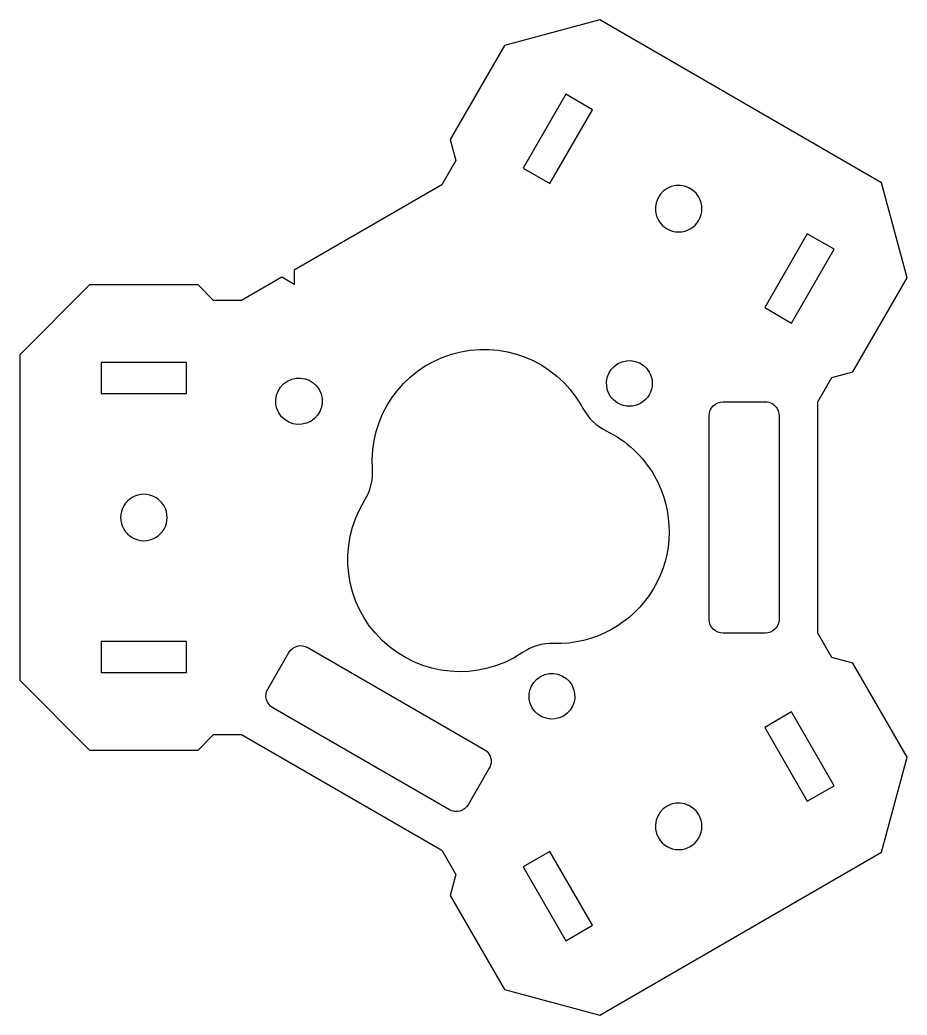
# Model space of a CAD drawing. Extents: x -151 to -93.8, y -32.1 to 32.1.
import ezdxf

# ---------------------------------------------------------------- set-up
doc = ezdxf.new("R2010")
doc.units = 0

# ---------------------------------------------------------------- blocks, each defined once
blk = doc.blocks.new('PART__FEATURE121_CS')
at = {"layer": 'Delta-slider-ball-sockets-hot-end', "color": 0}
for points in [[(-133.302, 15.04), (-134.102, 15.502), (-136.704, 14), (-138.5, 14), (-139.5, 15), (-146.5, 15), (-151, 10.5), (-151, -10.5), (-146.5, -15), (-139.5, -15), (-138.5, -14), (-136.704, -14), (-123.772, -21.466), (-122.874, -23.021), (-123.24, -24.387), (-119.74, -30.45), (-113.593, -32.097), (-95.407, -21.597), (-93.76, -15.45), (-97.26, -9.387), (-98.626, -9.021), (-99.524, -7.466), (-99.524, 7.466), (-98.626, 9.021), (-97.26, 9.387), (-93.76, 15.45), (-95.407, 21.597), (-113.593, 32.097), (-119.74, 30.45), (-123.24, 24.387), (-122.874, 23.021), (-123.772, 21.466), (-133.302, 15.964)], [(-115.785, 27.3), (-118.535, 22.537), (-116.803, 21.537), (-114.053, 26.3)], [(-102.947, 13.537), (-101.215, 12.537), (-98.465, 17.3), (-100.197, 18.3)], [(-140.25, 8), (-140.25, 10), (-145.75, 10), (-145.75, 8)], [(-145.75, -10), (-140.25, -10), (-140.25, -8), (-145.75, -8)], [(-102.947, -13.537), (-100.197, -18.3), (-98.465, -17.3), (-101.215, -12.537)], [(-114.053, -26.3), (-116.803, -21.537), (-118.535, -22.537), (-115.785, -27.3)]]:
    blk.add_lwpolyline(points, close=True, dxfattribs=at)
for points in [[(-107.201, 20.669, 1), (-109.799, 19.169, 1)], [(-128.257, 3.12, -0.795388), (-114.786, 7.238, -0.007854), (-114.675, 7.039, 0.157459), (-113.169, 5.59, -0.149421), (-110.079, 2.708, -0.587869), (-116.566, -8.131, 0.157459), (-118.574, -8.711, -0.80829), (-128.759, 1.092, 0.157459)], [(-110.401, 9.384, -1), (-112.956, 7.909, -1)], [(-131.691, 8.25, -1), (-134.289, 6.75, -1)], [(-102.914, 7.466, -0.267949), (-102.143, 7.021, -0.131652), (-102.024, 6.576), (-102.024, -6.576, -0.414214), (-102.914, -7.466), (-105.634, -7.466, -0.414214), (-106.524, -6.576), (-106.524, 6.576, -0.414214), (-105.634, 7.466)], [(-141.701, 0.75, 1), (-144.299, -0.75, 1)], [(-121.043, -14.959, -0.131652), (-120.717, -15.284, -0.267949), (-120.717, -16.174), (-122.077, -18.53, -0.414214), (-123.293, -18.856), (-134.683, -12.28, -0.414214), (-135.009, -11.064), (-133.649, -8.709, -0.414214), (-132.433, -8.383)], [(-115.396, -10.792, -1), (-117.95, -12.267, -1)], [(-107.201, -19.169, 1), (-109.799, -20.669, 1)]]:
    blk.add_lwpolyline(points, format="xyb", close=True, dxfattribs=at)

msp = doc.modelspace()

# ---------------------------------------------------------------- block references
at = {"layer": 'Delta-slider-ball-sockets-hot-end', "color": 0}
msp.add_blockref('PART__FEATURE121_CS', (0, 0), dxfattribs=at)

doc.saveas('drawing.dxf')
